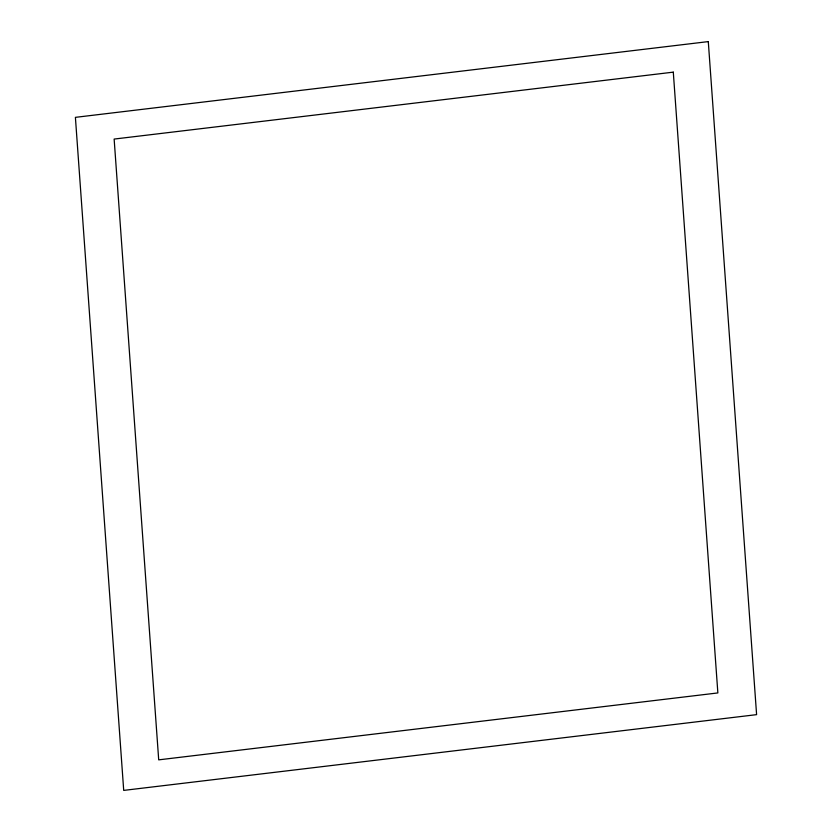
<?xml version="1.0" encoding="UTF-8"?>
<svg xmlns="http://www.w3.org/2000/svg" width="832" height="832" viewBox="0 0 832 832"><rect width="100%" height="100%" fill="white"/><g stroke="black" fill="none" stroke-linecap="round" stroke-linejoin="round"><path stroke-width="1.25" d="M708.292 41.6L75.4 117.354L123.708 790.4L756.6 714.646L708.292 41.6M673.296 72.145L114.14 139.069L158.704 759.855L717.86 692.931L673.296 72.145"/></g></svg>
